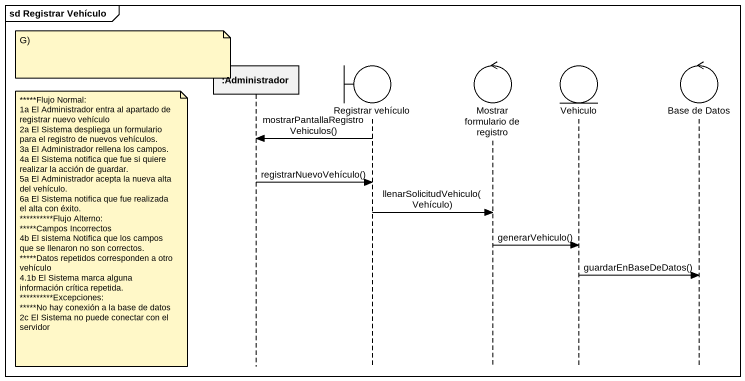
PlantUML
@startuml
mainframe sd Registrar Vehículo
hide footbox
participant ":Administrador" as Administrador
boundary "Registrar vehículo" as Registrar_vehículo
control "Mostrar formulario de registro" as Mostrar_formulario_de
entity Vehiculo
control "Base de Datos" as Base_de_Datos

note left of Administrador : G)
Registrar_vehículo -> Administrador : mostrarPantallaRegistroVehiculos()
Administrador -> Registrar_vehículo : registrarNuevoVehículo()
Registrar_vehículo -> Mostrar_formulario_de : llenarSolicitudVehiculo(Vehículo)
note left of Administrador
  ~**~***Flujo Normal:
  1a El Administrador entra al apartado de registrar nuevo vehículo
  2a El Sistema despliega un formulario para el registro de nuevos vehículos.
  3a El Administrador rellena los campos.
  4a El Sistema notifica que fue si quiere realizar la acción de guardar.
  5a El Administrador acepta la nueva alta del vehículo.
  6a El Sistema notifica que fue realizada el alta con éxito.
  ~**~**~**~**~**Flujo Alterno:
  ~**~***Campos Incorrectos
  4b El sistema Notifica que los campos que se llenaron no son correctos.
  ~**~***Datos repetidos corresponden a otro vehículo
  4.1b El Sistema marca alguna información crítica repetida.
  ~**~**~**~**~**Excepciones:
  ~**~***No hay conexión a la base de datos
  2c El Sistema no puede conectar con el servidor
end note
Mostrar_formulario_de -> Vehiculo : generarVehiculo()
Vehiculo -> Base_de_Datos : guardarEnBaseDeDatos()
@enduml
